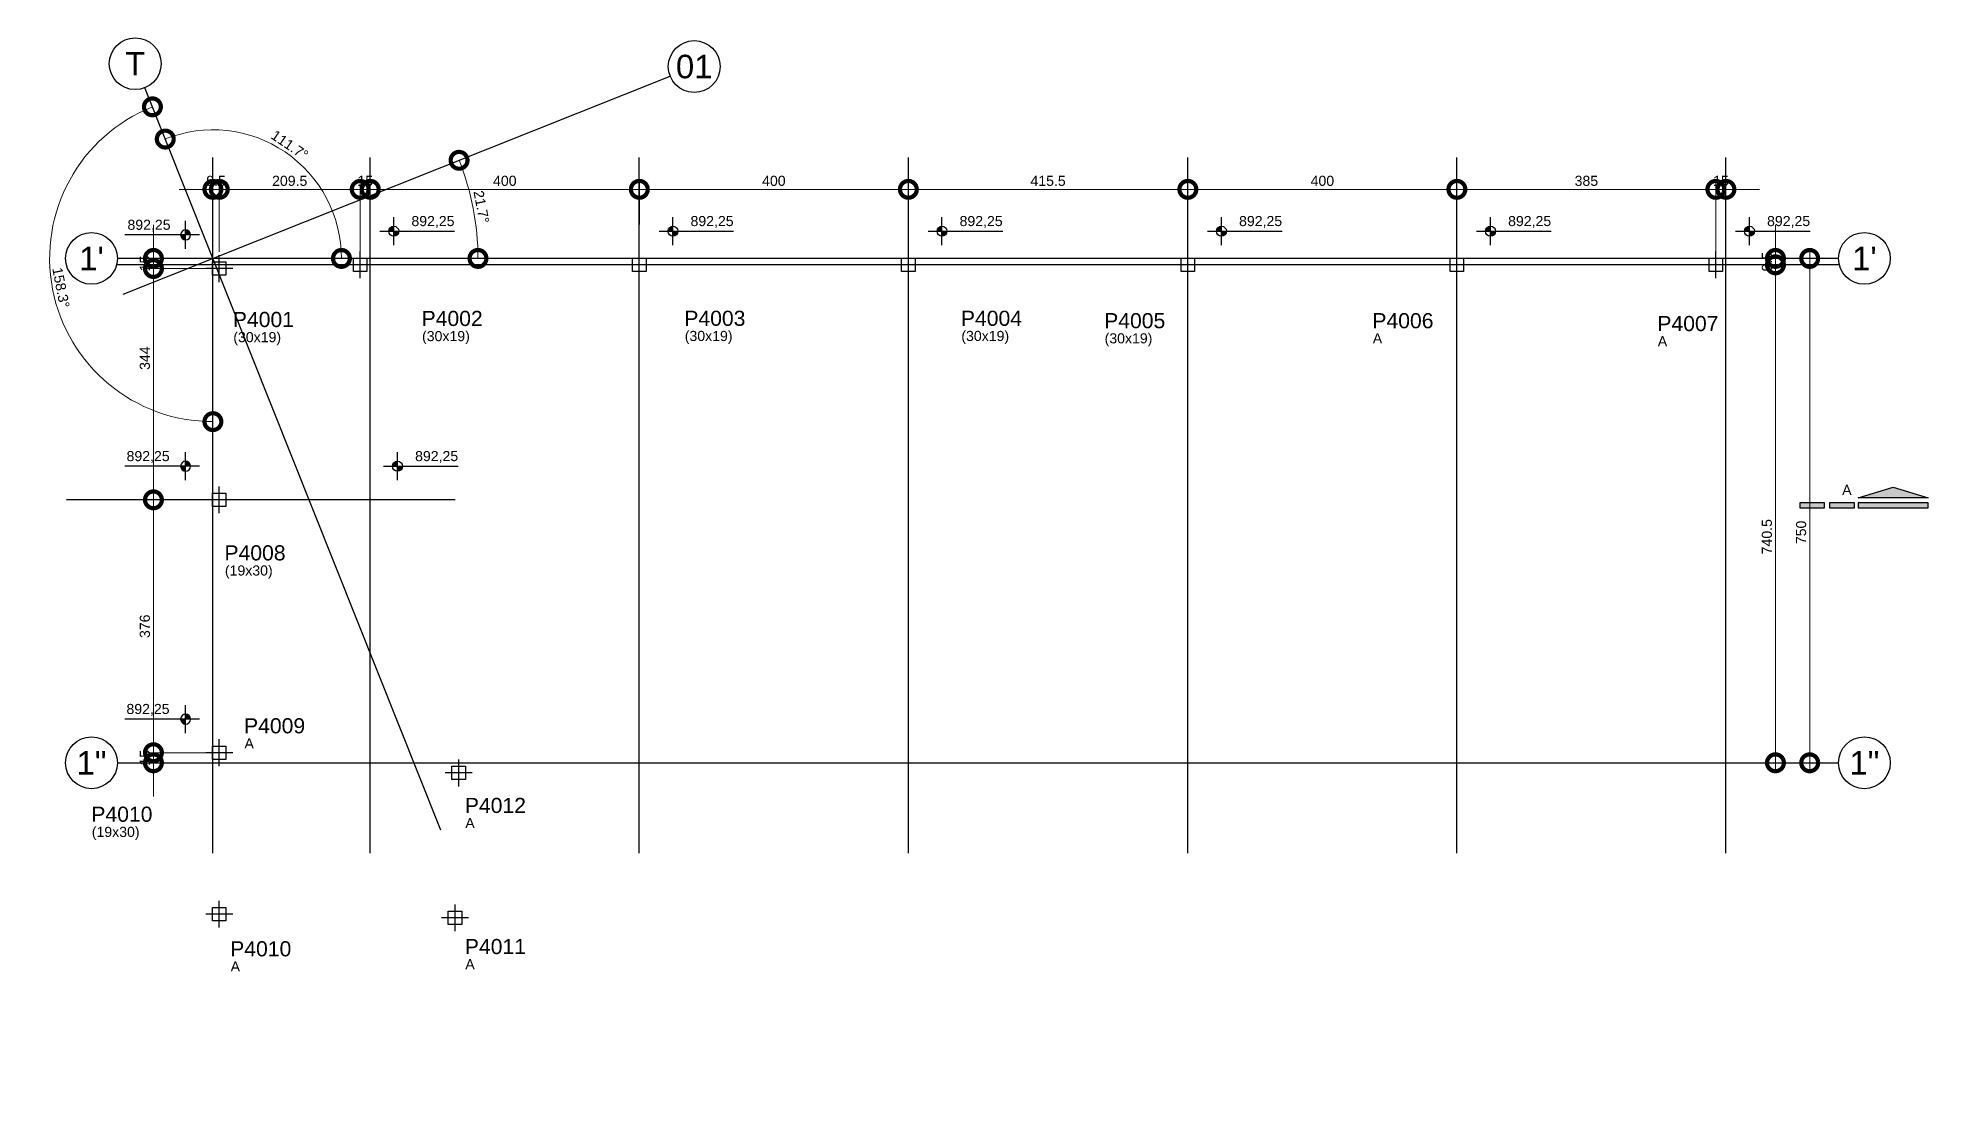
# Model space of a CAD drawing. Header units: metres. Extents: x 38254 to 66359, y 19823 to 35428.
import ezdxf
from ezdxf.enums import TextEntityAlignment as Align

# ---------------------------------------------------------------- set-up
doc = ezdxf.new("R2010")
doc.units = ezdxf.units.M
for name, color, linetype in [('EC - COTAS', 1, 'Continuous'), ('EC - EIXOS', 1, 'Continuous'), ('EC - ESQUADRIAS', 6, 'Continuous'), ('EC - FOLHA', 7, 'Continuous'), ('EC - TEXTOS', 7, 'Continuous')]:
    doc.layers.add(name, color=color, linetype=linetype)
doc.styles.add('ARIAL', font='arial.ttf')
doc.dimstyles.new('EC-100', dxfattribs={"dimscale": 100, "dimtxt": 1.5, "dimasz": 5, "dimexe": 1, "dimexo": 1, "dimgap": 0.5, "dimtad": 1, "dimtoh": 1, "dimlfac": 0.1, "dimrnd": 0.5, "dimzin": 9, "dimdsep": 46, "dimtxsty": 'ARIAL', "dimblk": 'DOTSMALL', "dimcen": 0, "dimdle": 1, "dimclrd": 256, "dimclre": 256, "dimclrt": 6, "dimadec": 1, "dimazin": 0, "dimtfac": 1, "dimtix": 1, "dimtmove": 2, "dimatfit": 3, "dimldrblk": 'DOTSMALL', "dimfxl": 1, "dimtolj": 1, "dimtzin": 1, "dimlwd": 9, "dimlwe": 9, "dimarcsym": 0})

# ---------------------------------------------------------------- blocks, each defined once
blk = doc.blocks.new('_DotSmall')
at = {"color": 0, "linetype": 'ByBlock', "const_width": 0.5}
blk.add_lwpolyline([(-0.0625, 0, 1), (0.0625, 0, 1)], format="xyb", close=True, dxfattribs=at)
blk = doc.blocks.new('*D120')
at = {"layer": 'Defpoints', "color": 0, "transparency": 16777216}
for p in [(64597, 32147), (64597, 24647), (64597, 24647)]:
    blk.add_point(p, dxfattribs=at)
at = {"layer": 'EC - COTAS', "linetype": 'Continuous', "lineweight": 9, "transparency": 16777216}
blk.add_line((64597, 32247), (64597, 24547), dxfattribs=at)
at = {"layer": 'EC - COTAS', "lineweight": 9, "transparency": 16777216, "xscale": 500, "yscale": 500, "zscale": 500}
for p, rotation in [((64597, 32147), 90), ((64597, 24647), 270)]:
    blk.add_blockref('_DotSmall', p, dxfattribs=dict(at, rotation=rotation))
at = {"layer": 'EC - COTAS', "color": 6, "transparency": 16777216, "insert": (64470, 28073), "char_height": 150, "attachment_point": 5, "rotation": 90, "style": 'ARIAL'}
blk.add_mtext('\\A1;750', dxfattribs=at)
blk = doc.blocks.new('Nível Planta')
at = {"layer": 'EC - COTAS'}
h = blk.add_hatch(color=1, dxfattribs=at)
h.paths.add_polyline_path([(0, 0), (0, 0.99, 0.414214), (-0.99, 0)])
h.paths.add_polyline_path([(0.99, 0), (0, 0), (0, -0.99, 0.414214)])
at = {"layer": 'EC - COTAS', "color": 6}
for p, q in [((-2.76, 0), (12.03, 0)), ((0, -2.76), (0, 2.76))]:
    blk.add_line(p, q, dxfattribs=at)
blk.add_circle((0, 0), 0.987, dxfattribs=at)
at = {"layer": 'EC - COTAS', "color": 6, "style": 'ARIAL'}
blk.add_attdef('COTA', text='', height=2, dxfattribs=at).set_placement((12.03, 0.41), align=Align.BOTTOM_RIGHT)
blk = doc.blocks.new('*D121')
at = {"layer": 'Defpoints', "color": 0, "transparency": 16777216}
for p in [(40952, 33174), (40857, 32497), (40952, 32147)]:
    blk.add_point(p, dxfattribs=at)
at = {"layer": 'EC - COTAS', "linetype": 'Continuous', "lineweight": 9, "transparency": 16777216}
for p, q in [((40857, 33174), (40357, 33174)), ((40857, 32597), (40857, 33274)), ((40857, 33174), (40952, 33174)), ((40952, 32247), (40952, 33274)), ((40952, 33174), (41452, 33174))]:
    blk.add_line(p, q, dxfattribs=at)
at = {"layer": 'EC - COTAS', "lineweight": 9, "transparency": 16777216, "xscale": 500, "yscale": 500, "zscale": 500}
blk.add_blockref('_DotSmall', (40857, 33174), dxfattribs=at)
at = {"layer": 'EC - COTAS', "lineweight": 9, "transparency": 16777216, "xscale": 500, "yscale": 500, "zscale": 500, "rotation": 180}
blk.add_blockref('_DotSmall', (40952, 33174), dxfattribs=at)
at = {"layer": 'EC - COTAS', "color": 6, "transparency": 16777216, "insert": (40904, 33300), "char_height": 150, "attachment_point": 5, "style": 'ARIAL'}
blk.add_mtext('\\A1;9.5', dxfattribs=at)
blk = doc.blocks.new('*D122')
at = {"layer": 'Defpoints', "color": 0, "transparency": 16777216}
for p in [(43047, 33174), (40952, 32147), (43047, 32147)]:
    blk.add_point(p, dxfattribs=at)
at = {"layer": 'EC - COTAS', "linetype": 'Continuous', "lineweight": 9, "transparency": 16777216}
for p, q in [((40852, 33174), (43147, 33174)), ((40952, 32247), (40952, 33274)), ((43047, 32247), (43047, 33274))]:
    blk.add_line(p, q, dxfattribs=at)
at = {"layer": 'EC - COTAS', "lineweight": 9, "transparency": 16777216, "xscale": 500, "yscale": 500, "zscale": 500, "rotation": 180}
blk.add_blockref('_DotSmall', (40952, 33174), dxfattribs=at)
at = {"layer": 'EC - COTAS', "lineweight": 9, "transparency": 16777216, "xscale": 500, "yscale": 500, "zscale": 500}
blk.add_blockref('_DotSmall', (43047, 33174), dxfattribs=at)
at = {"layer": 'EC - COTAS', "color": 6, "transparency": 16777216, "insert": (41999, 33300), "char_height": 150, "attachment_point": 5, "style": 'ARIAL'}
blk.add_mtext('\\A1;209.5', dxfattribs=at)
blk = doc.blocks.new('*D123')
at = {"layer": 'Defpoints', "color": 0, "transparency": 16777216}
for p in [(43197, 33174), (43197, 32552), (43047, 32147)]:
    blk.add_point(p, dxfattribs=at)
at = {"layer": 'EC - COTAS', "linetype": 'Continuous', "lineweight": 9, "transparency": 16777216}
for p, q in [((43047, 33174), (42547, 33174)), ((43047, 32247), (43047, 33274)), ((43047, 33174), (43197, 33174)), ((43197, 32652), (43197, 33274)), ((43197, 33174), (43697, 33174))]:
    blk.add_line(p, q, dxfattribs=at)
at = {"layer": 'EC - COTAS', "lineweight": 9, "transparency": 16777216, "xscale": 500, "yscale": 500, "zscale": 500}
blk.add_blockref('_DotSmall', (43047, 33174), dxfattribs=at)
at = {"layer": 'EC - COTAS', "lineweight": 9, "transparency": 16777216, "xscale": 500, "yscale": 500, "zscale": 500, "rotation": 180}
blk.add_blockref('_DotSmall', (43197, 33174), dxfattribs=at)
at = {"layer": 'EC - COTAS', "color": 6, "transparency": 16777216, "insert": (43122, 33300), "char_height": 150, "attachment_point": 5, "style": 'ARIAL'}
blk.add_mtext('\\A1;15', dxfattribs=at)
blk = doc.blocks.new('*D124')
at = {"layer": 'Defpoints', "color": 0, "transparency": 16777216}
for p in [(47197, 33174), (43197, 32552), (47197, 32552)]:
    blk.add_point(p, dxfattribs=at)
at = {"layer": 'EC - COTAS', "linetype": 'Continuous', "lineweight": 9, "transparency": 16777216}
for p, q in [((43097, 33174), (47297, 33174)), ((43197, 32652), (43197, 33274)), ((47197, 32652), (47197, 33274))]:
    blk.add_line(p, q, dxfattribs=at)
at = {"layer": 'EC - COTAS', "lineweight": 9, "transparency": 16777216, "xscale": 500, "yscale": 500, "zscale": 500, "rotation": 180}
blk.add_blockref('_DotSmall', (43197, 33174), dxfattribs=at)
at = {"layer": 'EC - COTAS', "lineweight": 9, "transparency": 16777216, "xscale": 500, "yscale": 500, "zscale": 500}
blk.add_blockref('_DotSmall', (47197, 33174), dxfattribs=at)
at = {"layer": 'EC - COTAS', "color": 6, "transparency": 16777216, "insert": (45197, 33300), "char_height": 150, "attachment_point": 5, "style": 'ARIAL'}
blk.add_mtext('\\A1;400', dxfattribs=at)
blk = doc.blocks.new('*D125')
at = {"layer": 'Defpoints', "color": 0, "transparency": 16777216}
for p in [(51197, 33174), (47197, 32552), (51197, 32552)]:
    blk.add_point(p, dxfattribs=at)
at = {"layer": 'EC - COTAS', "linetype": 'Continuous', "lineweight": 9, "transparency": 16777216}
for p, q in [((47097, 33174), (51297, 33174)), ((47197, 32652), (47197, 33274)), ((51197, 32652), (51197, 33274))]:
    blk.add_line(p, q, dxfattribs=at)
at = {"layer": 'EC - COTAS', "lineweight": 9, "transparency": 16777216, "xscale": 500, "yscale": 500, "zscale": 500, "rotation": 180}
blk.add_blockref('_DotSmall', (47197, 33174), dxfattribs=at)
at = {"layer": 'EC - COTAS', "lineweight": 9, "transparency": 16777216, "xscale": 500, "yscale": 500, "zscale": 500}
blk.add_blockref('_DotSmall', (51197, 33174), dxfattribs=at)
at = {"layer": 'EC - COTAS', "color": 6, "transparency": 16777216, "insert": (49197, 33300), "char_height": 150, "attachment_point": 5, "style": 'ARIAL'}
blk.add_mtext('\\A1;400', dxfattribs=at)
blk = doc.blocks.new('*D126')
at = {"layer": 'Defpoints', "color": 0, "transparency": 16777216}
for p in [(55352, 33174), (51197, 32552), (55352, 32552)]:
    blk.add_point(p, dxfattribs=at)
at = {"layer": 'EC - COTAS', "linetype": 'Continuous', "lineweight": 9, "transparency": 16777216}
for p, q in [((51097, 33174), (55452, 33174)), ((51197, 32652), (51197, 33274)), ((55352, 32652), (55352, 33274))]:
    blk.add_line(p, q, dxfattribs=at)
at = {"layer": 'EC - COTAS', "lineweight": 9, "transparency": 16777216, "xscale": 500, "yscale": 500, "zscale": 500, "rotation": 180}
blk.add_blockref('_DotSmall', (51197, 33174), dxfattribs=at)
at = {"layer": 'EC - COTAS', "lineweight": 9, "transparency": 16777216, "xscale": 500, "yscale": 500, "zscale": 500}
blk.add_blockref('_DotSmall', (55352, 33174), dxfattribs=at)
at = {"layer": 'EC - COTAS', "color": 6, "transparency": 16777216, "insert": (53274, 33300), "char_height": 150, "attachment_point": 5, "style": 'ARIAL'}
blk.add_mtext('\\A1;415.5', dxfattribs=at)
blk = doc.blocks.new('*D127')
at = {"layer": 'Defpoints', "color": 0, "transparency": 16777216}
for p in [(59352, 33174), (55352, 32552), (59352, 32552)]:
    blk.add_point(p, dxfattribs=at)
at = {"layer": 'EC - COTAS', "linetype": 'Continuous', "lineweight": 9, "transparency": 16777216}
for p, q in [((55252, 33174), (59452, 33174)), ((55352, 32652), (55352, 33274)), ((59352, 32652), (59352, 33274))]:
    blk.add_line(p, q, dxfattribs=at)
at = {"layer": 'EC - COTAS', "lineweight": 9, "transparency": 16777216, "xscale": 500, "yscale": 500, "zscale": 500, "rotation": 180}
blk.add_blockref('_DotSmall', (55352, 33174), dxfattribs=at)
at = {"layer": 'EC - COTAS', "lineweight": 9, "transparency": 16777216, "xscale": 500, "yscale": 500, "zscale": 500}
blk.add_blockref('_DotSmall', (59352, 33174), dxfattribs=at)
at = {"layer": 'EC - COTAS', "color": 6, "transparency": 16777216, "insert": (57352, 33300), "char_height": 150, "attachment_point": 5, "style": 'ARIAL'}
blk.add_mtext('\\A1;400', dxfattribs=at)
blk = doc.blocks.new('*D128')
at = {"layer": 'Defpoints', "color": 0, "transparency": 16777216}
for p in [(63202, 33174), (59352, 32552), (63202, 32147)]:
    blk.add_point(p, dxfattribs=at)
at = {"layer": 'EC - COTAS', "linetype": 'Continuous', "lineweight": 9, "transparency": 16777216}
for p, q in [((59252, 33174), (63302, 33174)), ((59352, 32652), (59352, 33274)), ((63202, 32247), (63202, 33274))]:
    blk.add_line(p, q, dxfattribs=at)
at = {"layer": 'EC - COTAS', "lineweight": 9, "transparency": 16777216, "xscale": 500, "yscale": 500, "zscale": 500, "rotation": 180}
blk.add_blockref('_DotSmall', (59352, 33174), dxfattribs=at)
at = {"layer": 'EC - COTAS', "lineweight": 9, "transparency": 16777216, "xscale": 500, "yscale": 500, "zscale": 500}
blk.add_blockref('_DotSmall', (63202, 33174), dxfattribs=at)
at = {"layer": 'EC - COTAS', "color": 6, "transparency": 16777216, "insert": (61277, 33300), "char_height": 150, "attachment_point": 5, "style": 'ARIAL'}
blk.add_mtext('\\A1;385', dxfattribs=at)
blk = doc.blocks.new('*D129')
at = {"layer": 'Defpoints', "color": 0, "transparency": 16777216}
for p in [(63352, 33174), (63352, 32552), (63202, 32147)]:
    blk.add_point(p, dxfattribs=at)
at = {"layer": 'EC - COTAS', "linetype": 'Continuous', "lineweight": 9, "transparency": 16777216}
for p, q in [((63202, 33174), (62702, 33174)), ((63202, 32247), (63202, 33274)), ((63202, 33174), (63352, 33174)), ((63352, 32652), (63352, 33274)), ((63352, 33174), (63852, 33174))]:
    blk.add_line(p, q, dxfattribs=at)
at = {"layer": 'EC - COTAS', "lineweight": 9, "transparency": 16777216, "xscale": 500, "yscale": 500, "zscale": 500}
blk.add_blockref('_DotSmall', (63202, 33174), dxfattribs=at)
at = {"layer": 'EC - COTAS', "lineweight": 9, "transparency": 16777216, "xscale": 500, "yscale": 500, "zscale": 500, "rotation": 180}
blk.add_blockref('_DotSmall', (63352, 33174), dxfattribs=at)
at = {"layer": 'EC - COTAS', "color": 6, "transparency": 16777216, "insert": (63277, 33300), "char_height": 150, "attachment_point": 5, "style": 'ARIAL'}
blk.add_mtext('\\A1;15', dxfattribs=at)
blk = doc.blocks.new('Corte 1D')
at = {"layer": 'EC - COTAS'}
h = blk.add_hatch(color=9, dxfattribs=at)
h.paths.add_polyline_path([(10.05, 1.51), (2.69, 1.51), (2.69, 0), (10.05, 0)])
h.paths.add_polyline_path([(18.88, 1.51), (11.52, 1.51), (11.52, 0), (18.88, 0)])
h.paths.add_polyline_path([(40.83, 1.51), (20.05, 1.51), (20.05, 0), (40.83, 0)])
h.paths.add_polyline_path([(30.44, 6.19), (20.05, 2.98), (40.83, 2.98)])
at = {"layer": 'EC - FOLHA', "color": 3}
for points in [[(40.83, 2.98), (20.05, 2.98), (30.44, 6.19)], [(10.05, 1.51), (2.69, 1.51), (2.69, 0), (10.05, 0)], [(18.88, 1.51), (11.52, 1.51), (11.52, 0), (18.88, 0)], [(40.83, 1.51), (20.05, 1.51), (20.05, 0), (40.83, 0)]]:
    blk.add_lwpolyline(points, close=True, dxfattribs=at)
at = {"layer": 'EC - FOLHA', "color": 7, "style": 'ARIAL', "flags": 4}
blk.add_attdef('SECÇÃO', text='', height=3, dxfattribs=at).set_placement((18.05, 2.98), align=Align.BOTTOM_RIGHT)
blk = doc.blocks.new('*D130')
at = {"layer": 'Defpoints', "color": 0, "transparency": 16777216}
for p in [(40857, 31997), (39973, 28557), (40452, 28557)]:
    blk.add_point(p, dxfattribs=at)
at = {"layer": 'EC - COTAS', "linetype": 'Continuous', "lineweight": 9, "transparency": 16777216}
for p, q in [((39973, 32097), (39973, 28457)), ((40757, 31997), (39873, 31997)), ((40352, 28557), (39873, 28557))]:
    blk.add_line(p, q, dxfattribs=at)
at = {"layer": 'EC - COTAS', "lineweight": 9, "transparency": 16777216, "xscale": 500, "yscale": 500, "zscale": 500}
for p, rotation in [((39973, 31997), 90), ((39973, 28557), 270)]:
    blk.add_blockref('_DotSmall', p, dxfattribs=dict(at, rotation=rotation))
at = {"layer": 'EC - COTAS', "color": 6, "transparency": 16777216, "insert": (39846, 30664), "char_height": 150, "attachment_point": 5, "rotation": 90, "style": 'ARIAL'}
blk.add_mtext('\\A1;344', dxfattribs=at)
blk = doc.blocks.new('*D131')
at = {"layer": 'Defpoints', "color": 0, "transparency": 16777216}
for p in [(40259, 32147), (39973, 31997), (40857, 31997)]:
    blk.add_point(p, dxfattribs=at)
at = {"layer": 'EC - COTAS', "linetype": 'Continuous', "lineweight": 9, "transparency": 16777216}
for p, q in [((39973, 32147), (39973, 32647)), ((40159, 32147), (39873, 32147)), ((39973, 32147), (39973, 31997)), ((40757, 31997), (39873, 31997)), ((39973, 31997), (39973, 31497))]:
    blk.add_line(p, q, dxfattribs=at)
at = {"layer": 'EC - COTAS', "lineweight": 9, "transparency": 16777216, "xscale": 500, "yscale": 500, "zscale": 500}
for p, rotation in [((39973, 32147), 270), ((39973, 31997), 90)]:
    blk.add_blockref('_DotSmall', p, dxfattribs=dict(at, rotation=rotation))
at = {"layer": 'EC - COTAS', "color": 6, "transparency": 16777216, "insert": (39846, 32072), "char_height": 150, "attachment_point": 5, "rotation": 90, "style": 'ARIAL'}
blk.add_mtext('\\A1;15', dxfattribs=at)
blk = doc.blocks.new('*D132')
at = {"layer": 'Defpoints', "color": 0, "transparency": 16777216}
for p in [(40452, 28557), (39973, 24797), (40857, 24797)]:
    blk.add_point(p, dxfattribs=at)
at = {"layer": 'EC - COTAS', "linetype": 'Continuous', "lineweight": 9, "transparency": 16777216}
for p, q in [((40352, 28557), (39873, 28557)), ((39973, 28657), (39973, 24697)), ((40757, 24797), (39873, 24797))]:
    blk.add_line(p, q, dxfattribs=at)
at = {"layer": 'EC - COTAS', "lineweight": 9, "transparency": 16777216, "xscale": 500, "yscale": 500, "zscale": 500}
for p, rotation in [((39973, 28557), 90), ((39973, 24797), 270)]:
    blk.add_blockref('_DotSmall', p, dxfattribs=dict(at, rotation=rotation))
at = {"layer": 'EC - COTAS', "color": 6, "transparency": 16777216, "insert": (39846, 26677), "char_height": 150, "attachment_point": 5, "rotation": 90, "style": 'ARIAL'}
blk.add_mtext('\\A1;376', dxfattribs=at)
blk = doc.blocks.new('*D133')
at = {"layer": 'Defpoints', "color": 0, "transparency": 16777216}
for p in [(40857, 24797), (39973, 24647), (40392, 24647)]:
    blk.add_point(p, dxfattribs=at)
at = {"layer": 'EC - COTAS', "linetype": 'Continuous', "lineweight": 9, "transparency": 16777216}
for p, q in [((39973, 24797), (39973, 25297)), ((40757, 24797), (39873, 24797)), ((39973, 24797), (39973, 24647)), ((40292, 24647), (39873, 24647)), ((39973, 24647), (39973, 24147))]:
    blk.add_line(p, q, dxfattribs=at)
at = {"layer": 'EC - COTAS', "lineweight": 9, "transparency": 16777216, "xscale": 500, "yscale": 500, "zscale": 500}
for p, rotation in [((39973, 24797), 270), ((39973, 24647), 90)]:
    blk.add_blockref('_DotSmall', p, dxfattribs=dict(at, rotation=rotation))
at = {"layer": 'EC - COTAS', "color": 6, "transparency": 16777216, "insert": (39846, 24722), "char_height": 150, "attachment_point": 5, "rotation": 90, "style": 'ARIAL'}
blk.add_mtext('\\A1;15', dxfattribs=at)
blk = doc.blocks.new('*D150')
at = {"layer": 'Defpoints', "color": 0, "transparency": 16777216}
for p in [(64088, 32147), (64088, 32052), (64088, 32052)]:
    blk.add_point(p, dxfattribs=at)
at = {"layer": 'EC - COTAS', "linetype": 'Continuous', "lineweight": 9, "transparency": 16777216}
for p, q in [((64088, 32147), (64088, 32647)), ((64088, 32147), (64088, 32052)), ((64088, 32052), (64088, 31552))]:
    blk.add_line(p, q, dxfattribs=at)
at = {"layer": 'EC - COTAS', "lineweight": 9, "transparency": 16777216, "xscale": 500, "yscale": 500, "zscale": 500}
for p, rotation in [((64088, 32147), 270), ((64088, 32052), 90)]:
    blk.add_blockref('_DotSmall', p, dxfattribs=dict(at, rotation=rotation))
at = {"layer": 'EC - COTAS', "color": 6, "transparency": 16777216, "insert": (63961, 32099), "char_height": 150, "attachment_point": 5, "rotation": 90, "style": 'ARIAL'}
blk.add_mtext('\\A1;9.5', dxfattribs=at)
blk = doc.blocks.new('*D151')
at = {"layer": 'Defpoints', "color": 0, "transparency": 16777216}
for p in [(64088, 32052), (63352, 24647), (64088, 24647)]:
    blk.add_point(p, dxfattribs=at)
at = {"layer": 'EC - COTAS', "linetype": 'Continuous', "lineweight": 9, "transparency": 16777216}
for p, q in [((64088, 32152), (64088, 24547)), ((63452, 24647), (64188, 24647))]:
    blk.add_line(p, q, dxfattribs=at)
at = {"layer": 'EC - COTAS', "lineweight": 9, "transparency": 16777216, "xscale": 500, "yscale": 500, "zscale": 500}
for p, rotation in [((64088, 32052), 90), ((64088, 24647), 270)]:
    blk.add_blockref('_DotSmall', p, dxfattribs=dict(at, rotation=rotation))
at = {"layer": 'EC - COTAS', "color": 6, "transparency": 16777216, "insert": (63961, 28009), "char_height": 150, "attachment_point": 5, "rotation": 90, "style": 'ARIAL'}
blk.add_mtext('\\A1;740.5', dxfattribs=at)
blk = doc.blocks.new('Texto Vigas 1')
at = {"layer": 'EC - TEXTOS', "style": 'ARIAL'}
blk.add_attdef('VIGA', (0.21, 3.5), '', height=3, dxfattribs=at)
at = {"layer": 'EC - TEXTOS', "color": 6, "style": 'ARIAL'}
blk.add_attdef('DIMENSÃO', (0.3, 0.5), '', height=2, dxfattribs=at)
blk = doc.blocks.new('Eixos')
at = {"layer": 'EC - EIXOS'}
blk.add_circle((0, 0), 3.85, dxfattribs=at)
at = {"layer": 'EC - EIXOS', "color": 7, "style": 'ARIAL', "flags": 8}
blk.add_attdef('01', text='', height=3.5, dxfattribs=at).set_placement((0, 0), align=Align.MIDDLE_CENTER)
blk = doc.blocks.new('*D155')
at = {"layer": 'Defpoints', "color": 0, "transparency": 16777216}
for p in [(42818, 32929), (44766, 32644), (40857, 32147), (42968, 32147)]:
    blk.add_point(p, dxfattribs=at)
at = {"layer": 'EC - COTAS', "linetype": 'Continuous', "lineweight": 9, "transparency": 16777216}
for p, q in [((42911, 32966), (44610, 33643)), ((43068, 32147), (44898, 32147))]:
    blk.add_line(p, q, dxfattribs=at)
blk.add_arc((40857, 32147), 3941, 360, 21.74, dxfattribs=at)
at = {"layer": 'EC - COTAS', "lineweight": 9, "transparency": 16777216, "xscale": 500, "yscale": 500, "zscale": 500}
for p, rotation in [((44517, 33606), 111.7400000000036), ((44798, 32147), 269.999999999992)]:
    blk.add_blockref('_DotSmall', p, dxfattribs=dict(at, rotation=rotation))
at = {"layer": 'EC - COTAS', "color": 6, "transparency": 16777216, "insert": (44850, 32914), "char_height": 150, "attachment_point": 5, "rotation": 280.87, "style": 'ARIAL'}
blk.add_mtext('\\A1;21.7°', dxfattribs=at)
blk = doc.blocks.new('*D156')
at = {"layer": 'Defpoints', "color": 0, "transparency": 16777216}
for p in [(40311, 33515), (42378, 33304), (40857, 32147), (42330, 32147)]:
    blk.add_point(p, dxfattribs=at)
at = {"layer": 'EC - COTAS', "linetype": 'Continuous', "lineweight": 9, "transparency": 16777216}
for p, q in [((40274, 33608), (40112, 34015)), ((42430, 32147), (42868, 32147))]:
    blk.add_line(p, q, dxfattribs=at)
blk.add_arc((40857, 32147), 1912, 360, 111.74, dxfattribs=at)
at = {"layer": 'EC - COTAS', "lineweight": 9, "transparency": 16777216, "xscale": 500, "yscale": 500, "zscale": 500}
for p, rotation in [((40149, 33922), 201.7400000000011), ((42768, 32147), 269.9999999999977)]:
    blk.add_blockref('_DotSmall', p, dxfattribs=dict(at, rotation=rotation))
at = {"layer": 'EC - COTAS', "color": 6, "transparency": 16777216, "insert": (42000, 33833), "char_height": 150, "attachment_point": 5, "rotation": 325.87, "style": 'ARIAL'}
blk.add_mtext('\\A1;111.7°', dxfattribs=at)
blk = doc.blocks.new('*D157')
at = {"layer": 'Defpoints', "color": 0, "transparency": 16777216}
for p in [(40309, 33521), (38518, 32796), (40857, 32147), (40857, 30668)]:
    blk.add_point(p, dxfattribs=at)
at = {"layer": 'EC - COTAS', "linetype": 'Continuous', "lineweight": 9, "transparency": 16777216}
for p, q in [((40272, 33613), (39921, 34494)), ((40857, 30568), (40857, 29620))]:
    blk.add_line(p, q, dxfattribs=at)
blk.add_arc((40857, 32147), 2427, 111.74, 270, dxfattribs=at)
at = {"layer": 'EC - COTAS', "lineweight": 9, "transparency": 16777216, "xscale": 500, "yscale": 500, "zscale": 500, "rotation": 21.739999999999}
blk.add_blockref('_DotSmall', (39958, 34401), dxfattribs=at)
at = {"layer": 'EC - COTAS', "lineweight": 9, "transparency": 16777216, "xscale": 500, "yscale": 500, "zscale": 500}
blk.add_blockref('_DotSmall', (40857, 29720), dxfattribs=at)
at = {"layer": 'EC - COTAS', "color": 6, "transparency": 16777216, "insert": (38598, 31713), "char_height": 150, "attachment_point": 5, "rotation": 280.87, "style": 'ARIAL'}
blk.add_mtext('\\A1;158.3°', dxfattribs=at)

msp = doc.modelspace()

# ---------------------------------------------------------------- linework, layer by layer
for p, q in [((40951.657, 31796.42), (40951.657, 32196.42)), ((43246.747, 32051.717), (42846.747, 32051.717)), ((43046.747, 31851.717), (43046.747, 32251.717)), ((47396.657, 32051.681), (46996.657, 32051.681)), ((47196.657, 31851.681), (47196.657, 32251.681)), ((51396.657, 32051.681), (50996.657, 32051.681)), ((51196.657, 31851.681), (51196.657, 32251.681)), ((55551.657, 32051.681), (55151.657, 32051.681)), ((55351.657, 31851.681), (55351.657, 32251.681)), ((59551.657, 32051.681), (59151.657, 32051.681)), ((59351.657, 31851.681), (59351.657, 32251.681)), ((63401.657, 32051.681), (63001.657, 32051.681)), ((63201.657, 31851.681), (63201.657, 32251.681)), ((41151.657, 31996.42), (40751.657, 31996.42)), ((40951.657, 28356.681), (40951.657, 28756.681)), ((41151.657, 28556.681), (40751.657, 28556.681)), ((41151.657, 24796.681), (40751.657, 24796.681)), ((40951.657, 24596.681), (40951.657, 24996.681)), ((44711.553, 24496.712), (44311.553, 24496.712)), ((44511.553, 24296.712), (44511.553, 24696.712)), ((40951.657, 22196.717), (40951.657, 22596.717)), ((44456.657, 22141.717), (44456.657, 22541.717)), ((41151.657, 22396.717), (40751.657, 22396.717)), ((44656.657, 22341.717), (44256.657, 22341.717))]:
    msp.add_line(p, q)
at = {"flags": 128}
for points in [[(40851.657, 32096.42), (41051.657, 32096.42), (41051.657, 31896.42), (40851.657, 31896.42), (40851.657, 32096.42)], [(42946.747, 32151.717), (43146.747, 32151.717), (43146.747, 31951.717), (42946.747, 31951.717), (42946.747, 32151.717)], [(47096.657, 32151.681), (47296.657, 32151.681), (47296.657, 31951.681), (47096.657, 31951.681), (47096.657, 32151.681)], [(51096.657, 32151.681), (51296.657, 32151.681), (51296.657, 31951.681), (51096.657, 31951.681), (51096.657, 32151.681)], [(55251.657, 32151.681), (55451.657, 32151.681), (55451.657, 31951.681), (55251.657, 31951.681), (55251.657, 32151.681)], [(59251.657, 32151.681), (59451.657, 32151.681), (59451.657, 31951.681), (59251.657, 31951.681), (59251.657, 32151.681)], [(63101.657, 32151.681), (63301.657, 32151.681), (63301.657, 31951.681), (63101.657, 31951.681), (63101.657, 32151.681)], [(40851.657, 28656.681), (41051.657, 28656.681), (41051.657, 28456.681), (40851.657, 28456.681), (40851.657, 28656.681)], [(40851.657, 24896.681), (41051.657, 24896.681), (41051.657, 24696.681), (40851.657, 24696.681), (40851.657, 24896.681)], [(44411.553, 24596.712), (44611.553, 24596.712), (44611.553, 24396.712), (44411.553, 24396.712), (44411.553, 24596.712)], [(40851.657, 22496.717), (41051.657, 22496.717), (41051.657, 22296.717), (40851.657, 22296.717), (40851.657, 22496.717)], [(44356.657, 22441.717), (44556.657, 22441.717), (44556.657, 22241.717), (44356.657, 22241.717), (44356.657, 22441.717)]]:
    msp.add_lwpolyline(points, dxfattribs=at)
at = {"layer": 'EC - COTAS'}
msp.add_line((44460.331, 28556.942), (38682.522, 28556.942), dxfattribs=at)
at = {"layer": 'EC - EIXOS', "color": 1, "linetype": 'Continuous'}
for p, q in [((39520.635, 31613.933), (47655.156, 34857.632)), ((44245.923, 23647.371), (39844.722, 34684.663)), ((65025.148, 32146.942), (39437.565, 32146.942)), ((65025.148, 32051.942), (39437.565, 32051.942)), ((39437.565, 24646.942), (65025.148, 24646.942))]:
    msp.add_line(p, q, dxfattribs=at)
for points in [[(40856.657, 23302.933), (40856.657, 33645.496)], [(43196.657, 23302.933), (43196.657, 33645.496)], [(47196.657, 23302.933), (47196.657, 33645.496)], [(51196.657, 23302.933), (51196.657, 33645.496)], [(55351.657, 23302.933), (55351.657, 33645.496)], [(59351.657, 23302.933), (59351.657, 33645.496)], [(63351.657, 23302.933), (63351.657, 33645.496)]]:
    msp.add_lwpolyline(points, dxfattribs=at)

# ---------------------------------------------------------------- block references
at = {"layer": 'EC - COTAS'}
ref = msp.add_blockref('Nível Planta', (40451.657, 32496.942), dxfattribs=dict(at, xscale=-75, yscale=75, zscale=75))
ref.add_attrib('COTA', '892,25', dxfattribs={"color": 6, "height": 150, "style": 'ARIAL'}).set_placement((40227.98, 32527.536), align=Align.BOTTOM_RIGHT)
at = {"layer": 'EC - COTAS', "xscale": 75, "yscale": 75, "zscale": 75}
for p in [(43546.657, 32551.942), (47696.657, 32551.942), (51696.657, 32551.942), (55851.657, 32551.942), (59851.657, 32551.942), (63701.657, 32551.942), (43601.657, 29056.942)]:
    msp.add_blockref('Nível Planta', p, dxfattribs=at).add_auto_attribs({'COTA': '892,25'})
at = {"layer": 'EC - COTAS'}
ref = msp.add_blockref('Nível Planta', (40451.657, 29056.942), dxfattribs=dict(at, xscale=-75, yscale=75, zscale=75))
ref.add_attrib('COTA', '892,25', dxfattribs={"color": 6, "height": 150, "style": 'ARIAL'}).set_placement((40214.322, 29087.536), align=Align.BOTTOM_RIGHT)
ref = msp.add_blockref('Nível Planta', (40451.657, 25296.942), dxfattribs=dict(at, xscale=-75, yscale=75, zscale=75))
ref.add_attrib('COTA', '892,25', dxfattribs={"color": 6, "height": 150, "style": 'ARIAL'}).set_placement((40212.604, 25327.536), align=Align.BOTTOM_RIGHT)
at = {"layer": 'EC - EIXOS', "xscale": 100, "yscale": 100, "zscale": 100}
for p, values in [((39702.041, 35042.478), {'01': 'T'}), ((48012.971, 35000.313), {'01': '01'}), ((39052.351, 32146.942), {'01': "1'"}), ((65410.362, 32146.942), {'01': "1'"}), ((39052.351, 24646.942), {'01': '1"'}), ((65410.362, 24646.942), {'01': '1"'})]:
    msp.add_blockref('Eixos', p, dxfattribs=at).add_auto_attribs(values)
at = {"layer": 'EC - ESQUADRIAS'}
for name, p, xscale, yscale, zscale, values in [('Texto Vigas 1', (41137.947, 30863.993), 75, 75, 75, {'VIGA': 'P4001', 'DIMENSÃO': '(30x19)'}), ('Texto Vigas 1', (43943.932, 30879.645), 75, 75, 75, {'VIGA': 'P4002', 'DIMENSÃO': '(30x19)'}), ('Texto Vigas 1', (47849.733, 30881.792), 75, 75, 75, {'VIGA': 'P4003', 'DIMENSÃO': '(30x19)'}), ('Texto Vigas 1', (51961.815, 30881.792), 75, 75, 75, {'VIGA': 'P4004', 'DIMENSÃO': '(30x19)'}), ('Texto Vigas 1', (54091.878, 30846.386), 75, 75, 75, {'VIGA': 'P4005', 'DIMENSÃO': '(30x19)'}), ('Texto Vigas 1', (58079.138, 30846.049), 75, 75, 75, {'VIGA': 'P4006', 'DIMENSÃO': 'A'}), ('Texto Vigas 1', (62316.263, 30803.815), 75, 75, 75, {'VIGA': 'P4007', 'DIMENSÃO': 'A'}), ('Corte 1D', (64317.043, 28436.543), 50, 50, 50, {'SECÇÃO': 'A'}), ('Texto Vigas 1', (41013.104, 27394.026), 75, 75, 75, {'VIGA': 'P4008', 'DIMENSÃO': '(19x30)'}), ('Texto Vigas 1', (41304.171, 24822.575), 75, 75, 75, {'VIGA': 'P4009', 'DIMENSÃO': 'A'}), ('Texto Vigas 1', (39034.043, 23507.224), 75, 75, 75, {'VIGA': 'P4010', 'DIMENSÃO': '(19x30)'}), ('Texto Vigas 1', (44587.046, 23638.261), 75, 75, 75, {'VIGA': 'P4012', 'DIMENSÃO': 'A'}), ('Texto Vigas 1', (41098.276, 21506.392), 75, 75, 75, {'VIGA': 'P4010', 'DIMENSÃO': 'A'}), ('Texto Vigas 1', (44587.046, 21539.7), 75, 75, 75, {'VIGA': 'P4011', 'DIMENSÃO': 'A'})]:
    msp.add_blockref(name, p, dxfattribs=dict(at, xscale=xscale, yscale=yscale, zscale=zscale)).add_auto_attribs(values)

# ---------------------------------------------------------------- dimensions: what is measured, and where the dimension line sits
at = {"layer": 'EC - COTAS'}
for base, center, p1, p2, picture, middle in [((38518.204, 32795.746), (40856.657, 32146.942), (40308.915, 33520.564), (40856.657, 30668.14), '*D157', (38597.774, 31713.177)), ((42378.443, 33303.702), (40856.747, 32146.717), (42330.01, 32146.717), (40311.057, 33515.193), '*D156', (41999.593, 33832.792)), ((44766.182, 32643.829), (40856.747, 32146.717), (42968.015, 32146.717), (42817.849, 32928.721), '*D155', (44850.01, 32913.53))]:
    dim = msp.add_angular_dim_3p(base=base, center=center, p1=p1, p2=p2, dimstyle='EC-100', dxfattribs=at)
    dim.commit()
    dim.dimension.update_dxf_attribs({"geometry": picture, "text_midpoint": middle})
for base, p1, p2, picture, middle in [((40951.657, 33173.549), (40856.657, 32496.942), (40951.657, 32146.942), '*D121', (40904.157, 33300.135)), ((43046.657, 33173.549), (40951.657, 32146.942), (43046.657, 32146.942), '*D122', (41999.157, 33300.135)), ((43196.657, 33173.549), (43046.657, 32146.942), (43196.657, 32551.942), '*D123', (43121.657, 33300.135)), ((47196.657, 33173.549), (43196.657, 32551.942), (47196.657, 32551.942), '*D124', (45196.657, 33300.135)), ((51196.657, 33173.549), (47196.657, 32551.942), (51196.657, 32551.942), '*D125', (49196.657, 33300.135)), ((55351.657, 33173.549), (51196.657, 32551.942), (55351.657, 32551.942), '*D126', (53274.157, 33300.135)), ((59351.657, 33173.549), (55351.657, 32551.942), (59351.657, 32551.942), '*D127', (57351.657, 33300.135)), ((63201.657, 33173.549), (59351.657, 32551.942), (63201.657, 32146.942), '*D128', (61276.657, 33300.186)), ((63351.657, 33173.549), (63201.657, 32146.942), (63351.657, 32551.942), '*D129', (63276.657, 33300.135))]:
    dim = msp.add_linear_dim(base=base, p1=p1, p2=p2, dimstyle='EC-100', dxfattribs=at)
    dim.commit()
    dim.dimension.update_dxf_attribs({"geometry": picture, "text_midpoint": middle})
for base, p1, p2, picture, middle in [((39973.037, 31996.942), (40259.278, 32146.942), (40856.657, 31996.942), '*D131', (39846.451, 32071.942)), ((64087.654, 32051.942), (64087.654, 32146.942), (64087.654, 32051.942), '*D150', (63961.068, 32099.442)), ((39973.037, 24796.942), (40451.657, 28556.942), (40856.657, 24796.942), '*D132', (39846.4, 26676.942)), ((39973.037, 24646.942), (40856.657, 24796.942), (40392.057, 24646.942), '*D133', (39846.451, 24721.942))]:
    dim = msp.add_linear_dim(base=base, p1=p1, p2=p2, angle=90, dimstyle='EC-100', dxfattribs=at)
    dim.commit()
    dim.dimension.update_dxf_attribs({"geometry": picture, "text_midpoint": middle})
for base, p1, p2, picture, middle in [((39973.037, 28556.942), (40856.657, 31996.942), (40451.657, 28556.942), '*D130', (39846.4, 30663.694)), ((64087.654, 24646.942), (64087.654, 32051.942), (63351.657, 24646.942), '*D151', (63961.068, 28009.151)), ((64596.827, 24646.942), (64596.827, 32146.942), (64596.827, 24646.942), '*D120', (64470.241, 28073.077))]:
    dim = msp.add_linear_dim(base=base, p1=p1, p2=p2, angle=90, dimstyle='EC-100', dxfattribs=at)
    dim.commit()
    dim.dimension.update_dxf_attribs({"geometry": picture, "text_midpoint": middle, "dimtype": 160})

doc.saveas('drawing.dxf')
